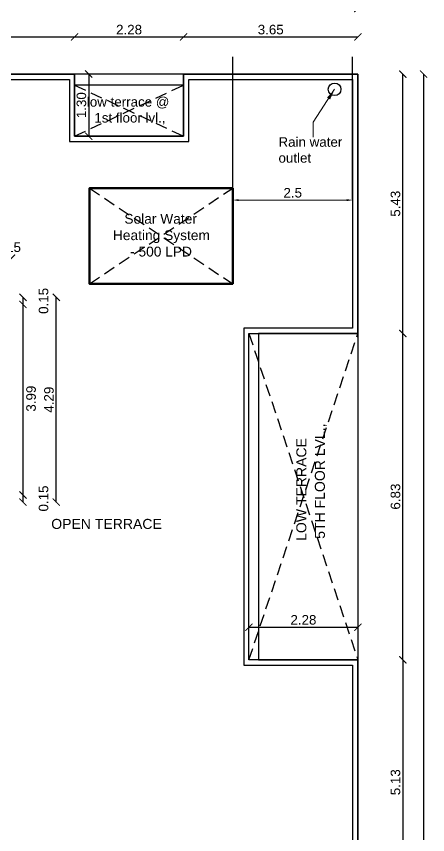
# Model space of a CAD drawing. Header units: metres. Extents: x 2130 to 3135, y 5414 to 5819.
# Drawn here: x 2952.8 to 2961.41, y 5633.35 to 5650.48 of the extents above; entities that cross this region are included whole.
import ezdxf
from ezdxf.enums import TextEntityAlignment as Align

# ---------------------------------------------------------------- set-up
doc = ezdxf.new("R2010")
doc.units = ezdxf.units.M
doc.header["$MEASUREMENT"] = 0
doc.header["$PDMODE"] = 34
doc.linetypes.add('HIDDEN', pattern=[0.375, 0.25, -0.125])
doc.layers.get('0').update_dxf_attribs({"lineweight": 18})
doc.layers.get('Defpoints').update_dxf_attribs({"lineweight": 18})
for name, color, linetype in [('BLK_1_FLR_6_ROOF_AREA', 54, 'Continuous'), ('BLK_1_TERRACESERVICE_UTILITYDISTANCE', 1, 'Continuous'), ('DIM', 8, 'Continuous'), ('SOLAR_WATER_HEATER', 1, 'Continuous'), ('WALL', 2, 'Continuous'), ('WIN', 5, 'Continuous')]:
    doc.layers.add(name, color=color, linetype=linetype)
doc.layers.add('FLOOR-TERRACE', color=7, linetype='Continuous', lineweight=50)
doc.layers.add('text', color=7, linetype='Continuous', lineweight=25)
doc.styles.add('A1', font='arial.ttf')
doc.styles.add('R1', font='arial.ttf')
doc.styles.get("Standard").update_dxf_attribs({"font": 'arial.ttf'})
doc.dimstyles.new('DIM-CMDA', dxfattribs={"dimtxt": 0.2, "dimasz": 0.15, "dimexe": 0.05, "dimexo": 0.0625, "dimgap": 0.05, "dimtad": 1, "dimzin": 1, "dimdsep": 46, "dimtxsty": 'R1', "dimblk": 'ARCHTICK', "dimcen": 0.09, "dimse1": 1, "dimse2": 1, "dimclrd": 8, "dimclre": 8, "dimadec": 0, "dimazin": 0, "dimtm": 1e-09, "dimtfac": 1, "dimtofl": 0, "dimtmove": 2, "dimatfit": 3, "dimfxl": 0, "dimtolj": 1, "dimtzin": 0, "dimlwd": -1, "dimlwe": -1, "dimarcsym": 0})
doc.dimstyles.get("Standard").update_dxf_attribs({"dimtxt": 0.2, "dimasz": 0.125, "dimexe": 3, "dimexo": 6, "dimgap": 0.05, "dimtad": 1, "dimdec": 1, "dimzin": 11, "dimdsep": 46, "dimtxsty": 'Standard', "dimcen": 2.5, "dimdle": 3, "dimclrd": 4, "dimclre": 8, "dimclrt": 1, "dimadec": 0, "dimazin": 0, "dimtfac": 0.5, "dimtdec": 1, "dimtix": 1, "dimtmove": 0, "dimatfit": 3, "dimfxl": 0, "dimlwd": 15, "dimarcsym": 0})

# ---------------------------------------------------------------- blocks, each defined once
blk = doc.blocks.new('_ArchTick')
at = {"color": 0, "linetype": 'ByBlock', "const_width": 0.15}
blk.add_lwpolyline([(-0.5, -0.5), (0.5, 0.5)], dxfattribs=at)
blk = doc.blocks.new('*D412')
at = {"layer": 'Defpoints', "color": 0}
for p in [(2954.022, 5650.045), (2950.372, 5648.55), (2954.022, 5648.617)]:
    blk.add_point(p, dxfattribs=at)
at = {"layer": 'DIM', "color": 8}
blk.add_line((2950.372, 5650.045), (2954.022, 5650.045), dxfattribs=at)
at = {"layer": 'DIM', "color": 8, "xscale": 0.15, "yscale": 0.15, "zscale": 0.15, "rotation": 180}
blk.add_blockref('_ArchTick', (2950.372, 5650.045), dxfattribs=at)
at = {"layer": 'DIM', "color": 8, "xscale": 0.15, "yscale": 0.15, "zscale": 0.15}
blk.add_blockref('_ArchTick', (2954.022, 5650.045), dxfattribs=at)
at = {"layer": 'DIM', "color": 4, "insert": (2952.197, 5650.197), "char_height": 0.2, "attachment_point": 5, "style": 'R1'}
blk.add_mtext('\\A1;3.65', dxfattribs=at)
blk = doc.blocks.new('*D413')
at = {"layer": 'Defpoints', "color": 0}
for p in [(2956.302, 5650.045), (2956.302, 5648.713), (2954.022, 5648.617)]:
    blk.add_point(p, dxfattribs=at)
at = {"layer": 'DIM', "color": 8}
blk.add_line((2954.022, 5650.045), (2956.302, 5650.045), dxfattribs=at)
at = {"layer": 'DIM', "color": 8, "xscale": 0.15, "yscale": 0.15, "zscale": 0.15, "rotation": 180}
blk.add_blockref('_ArchTick', (2954.022, 5650.045), dxfattribs=at)
at = {"layer": 'DIM', "color": 8, "xscale": 0.15, "yscale": 0.15, "zscale": 0.15}
blk.add_blockref('_ArchTick', (2956.302, 5650.045), dxfattribs=at)
at = {"layer": 'DIM', "color": 4, "insert": (2955.162, 5650.197), "char_height": 0.2, "attachment_point": 5, "style": 'R1'}
blk.add_mtext('\\A1;2.28', dxfattribs=at)
blk = doc.blocks.new('*D414')
at = {"layer": 'Defpoints', "color": 0}
for p in [(2959.952, 5650.045), (2956.302, 5648.713), (2959.952, 5648.659)]:
    blk.add_point(p, dxfattribs=at)
at = {"layer": 'DIM', "color": 8}
blk.add_line((2956.302, 5650.045), (2959.952, 5650.045), dxfattribs=at)
at = {"layer": 'DIM', "color": 8, "xscale": 0.15, "yscale": 0.15, "zscale": 0.15, "rotation": 180}
blk.add_blockref('_ArchTick', (2956.302, 5650.045), dxfattribs=at)
at = {"layer": 'DIM', "color": 8, "xscale": 0.15, "yscale": 0.15, "zscale": 0.15}
blk.add_blockref('_ArchTick', (2959.952, 5650.045), dxfattribs=at)
at = {"layer": 'DIM', "color": 4, "insert": (2958.127, 5650.197), "char_height": 0.2, "attachment_point": 5, "style": 'R1'}
blk.add_mtext('\\A1;3.65', dxfattribs=at)
blk = doc.blocks.new('*D415')
at = {"layer": 'Defpoints', "color": 0}
for p in [(2937.152, 5650.64), (2937.152, 5648.134), (2959.952, 5647.863)]:
    blk.add_point(p, dxfattribs=at)
at = {"layer": 'DIM', "color": 8}
blk.add_line((2959.952, 5650.64), (2937.152, 5650.64), dxfattribs=at)
at = {"layer": 'DIM', "color": 8, "xscale": 0.15, "yscale": 0.15, "zscale": 0.15, "rotation": 180}
blk.add_blockref('_ArchTick', (2937.152, 5650.64), dxfattribs=at)
at = {"layer": 'DIM', "color": 8, "xscale": 0.15, "yscale": 0.15, "zscale": 0.15}
blk.add_blockref('_ArchTick', (2959.952, 5650.64), dxfattribs=at)
at = {"layer": 'DIM', "color": 2, "insert": (2948.552, 5650.803), "char_height": 0.22, "attachment_point": 5, "style": 'R1'}
blk.add_mtext('\\A1;22.80', dxfattribs=at)
blk = doc.blocks.new('*D443')
at = {"layer": 'Defpoints', "color": 0}
for p in [(2959.104, 5637.012), (2959.248, 5631.887), (2960.892, 5631.887)]:
    blk.add_point(p, dxfattribs=at)
at = {"layer": 'DIM', "color": 8}
blk.add_line((2960.892, 5637.012), (2960.892, 5631.887), dxfattribs=at)
at = {"layer": 'DIM', "color": 8, "xscale": 0.15, "yscale": 0.15, "zscale": 0.15}
for p, rotation in [((2960.892, 5637.012), 90), ((2960.892, 5631.887), 270)]:
    blk.add_blockref('_ArchTick', p, dxfattribs=dict(at, rotation=rotation))
at = {"layer": 'DIM', "color": 4, "insert": (2960.739, 5634.45), "char_height": 0.2, "attachment_point": 5, "rotation": 90, "style": 'R1'}
blk.add_mtext('\\A1;5.13', dxfattribs=at)
blk = doc.blocks.new('*D446')
at = {"layer": 'Defpoints', "color": 0}
for p in [(2959.248, 5649.267), (2961.329, 5649.267), (2959.345, 5613.287)]:
    blk.add_point(p, dxfattribs=at)
at = {"layer": 'DIM', "color": 8}
blk.add_line((2961.329, 5613.287), (2961.329, 5649.267), dxfattribs=at)
at = {"layer": 'DIM', "color": 8, "xscale": 0.15, "yscale": 0.15, "zscale": 0.15}
for p, rotation in [((2961.329, 5649.267), 90), ((2961.329, 5613.287), 270)]:
    blk.add_blockref('_ArchTick', p, dxfattribs=dict(at, rotation=rotation))
at = {"layer": 'DIM', "color": 2, "insert": (2961.167, 5631.277), "char_height": 0.22, "attachment_point": 5, "rotation": 90, "style": 'R1'}
blk.add_mtext('\\A1;35.98', dxfattribs=at)
blk = doc.blocks.new('*D449')
at = {"layer": 'Defpoints', "color": 0}
for p in [(2958.987, 5643.842), (2960.892, 5643.842), (2959.104, 5637.012)]:
    blk.add_point(p, dxfattribs=at)
at = {"layer": 'DIM', "color": 8}
blk.add_line((2960.892, 5637.012), (2960.892, 5643.842), dxfattribs=at)
at = {"layer": 'DIM', "color": 8, "xscale": 0.15, "yscale": 0.15, "zscale": 0.15}
for p, rotation in [((2960.892, 5643.842), 90), ((2960.892, 5637.012), 270)]:
    blk.add_blockref('_ArchTick', p, dxfattribs=dict(at, rotation=rotation))
at = {"layer": 'DIM', "color": 4, "insert": (2960.739, 5640.427), "char_height": 0.2, "attachment_point": 5, "rotation": 90, "style": 'R1'}
blk.add_mtext('\\A1;6.83', dxfattribs=at)
blk = doc.blocks.new('*D450')
at = {"layer": 'Defpoints', "color": 0}
for p in [(2959.345, 5649.267), (2960.892, 5649.267), (2958.987, 5643.842)]:
    blk.add_point(p, dxfattribs=at)
at = {"layer": 'DIM', "color": 8}
blk.add_line((2960.892, 5643.842), (2960.892, 5649.267), dxfattribs=at)
at = {"layer": 'DIM', "color": 8, "xscale": 0.15, "yscale": 0.15, "zscale": 0.15}
for p, rotation in [((2960.892, 5649.267), 90), ((2960.892, 5643.842), 270)]:
    blk.add_blockref('_ArchTick', p, dxfattribs=dict(at, rotation=rotation))
at = {"layer": 'DIM', "color": 4, "insert": (2960.739, 5646.555), "char_height": 0.2, "attachment_point": 5, "rotation": 90, "style": 'R1'}
blk.add_mtext('\\A1;5.43', dxfattribs=at)
blk = doc.blocks.new('*D452')
at = {"layer": 'Defpoints', "color": 0}
for p in [(2954.197, 5649.267), (2954.197, 5647.967), (2954.317, 5647.967)]:
    blk.add_point(p, dxfattribs=at)
at = {"layer": 'DIM', "color": 8}
blk.add_line((2954.317, 5649.267), (2954.317, 5647.967), dxfattribs=at)
at = {"layer": 'DIM', "color": 8, "xscale": 0.15, "yscale": 0.15, "zscale": 0.15}
for p, rotation in [((2954.317, 5649.267), 90), ((2954.317, 5647.967), 270)]:
    blk.add_blockref('_ArchTick', p, dxfattribs=dict(at, rotation=rotation))
at = {"layer": 'DIM', "color": 0, "insert": (2954.165, 5648.617), "char_height": 0.2, "attachment_point": 5, "rotation": 90, "style": 'R1'}
blk.add_mtext('\\A1;1.30', dxfattribs=at)
blk = doc.blocks.new('*D731')
at = {"layer": 'Defpoints', "color": 0}
for p in [(2959.952, 5637.694), (2957.672, 5637.012), (2959.952, 5637.012)]:
    blk.add_point(p, dxfattribs=at)
at = {"layer": 'DIM', "color": 8}
blk.add_line((2957.672, 5637.694), (2959.952, 5637.694), dxfattribs=at)
at = {"layer": 'DIM', "color": 8, "xscale": 0.15, "yscale": 0.15, "zscale": 0.15, "rotation": 180}
blk.add_blockref('_ArchTick', (2957.672, 5637.694), dxfattribs=at)
at = {"layer": 'DIM', "color": 8, "xscale": 0.15, "yscale": 0.15, "zscale": 0.15}
blk.add_blockref('_ArchTick', (2959.952, 5637.694), dxfattribs=at)
at = {"layer": 'DIM', "color": 0, "insert": (2958.812, 5637.847), "char_height": 0.2, "attachment_point": 5, "style": 'R1'}
blk.add_mtext('\\A1;2.28', dxfattribs=at)
blk = doc.blocks.new('*D482')
at = {"layer": 'Defpoints', "color": 0}
for p in [(2952.702, 5645.417), (2952.702, 5644.339), (2952.552, 5643.684)]:
    blk.add_point(p, dxfattribs=at)
at = {"layer": 'DIM', "color": 8}
blk.add_line((2952.552, 5645.417), (2952.702, 5645.417), dxfattribs=at)
at = {"layer": 'DIM', "color": 8, "xscale": 0.15, "yscale": 0.15, "zscale": 0.15, "rotation": 180}
blk.add_blockref('_ArchTick', (2952.552, 5645.417), dxfattribs=at)
at = {"layer": 'DIM', "color": 8, "xscale": 0.15, "yscale": 0.15, "zscale": 0.15}
blk.add_blockref('_ArchTick', (2952.702, 5645.417), dxfattribs=at)
at = {"layer": 'DIM', "color": 0, "insert": (2952.627, 5645.644), "char_height": 0.2, "attachment_point": 5, "style": 'R1'}
blk.add_mtext('\\A1;0.15', dxfattribs=at)
blk = doc.blocks.new('*D896')
at = {"layer": 'Defpoints', "color": 0}
for p in [(2951.202, 5644.597), (2951.202, 5644.447), (2952.941, 5644.447)]:
    blk.add_point(p, dxfattribs=at)
at = {"layer": 'DIM', "color": 8}
blk.add_line((2952.941, 5644.597), (2952.941, 5644.447), dxfattribs=at)
at = {"layer": 'DIM', "color": 8, "xscale": 0.15, "yscale": 0.15, "zscale": 0.15}
for p, rotation in [((2952.941, 5644.597), 90), ((2952.941, 5644.447), 270)]:
    blk.add_blockref('_ArchTick', p, dxfattribs=dict(at, rotation=rotation))
at = {"layer": 'DIM', "color": 0, "insert": (2953.372, 5644.522), "char_height": 0.2, "attachment_point": 5, "rotation": 90, "style": 'R1'}
blk.add_mtext('\\A1;0.15', dxfattribs=at)
blk = doc.blocks.new('*D897')
at = {"layer": 'Defpoints', "color": 0}
for p in [(2951.202, 5644.447), (2951.972, 5640.462), (2952.941, 5640.462)]:
    blk.add_point(p, dxfattribs=at)
at = {"layer": 'DIM', "color": 8}
blk.add_line((2952.941, 5644.447), (2952.941, 5640.462), dxfattribs=at)
at = {"layer": 'DIM', "color": 8, "xscale": 0.15, "yscale": 0.15, "zscale": 0.15}
for p, rotation in [((2952.941, 5644.447), 90), ((2952.941, 5640.462), 270)]:
    blk.add_blockref('_ArchTick', p, dxfattribs=dict(at, rotation=rotation))
at = {"layer": 'DIM', "color": 0, "insert": (2953.111, 5642.476), "char_height": 0.2, "attachment_point": 5, "rotation": 90, "style": 'R1'}
blk.add_mtext('\\A1;3.99', dxfattribs=at)
blk = doc.blocks.new('*D898')
at = {"layer": 'Defpoints', "color": 0}
for p in [(2951.972, 5640.462), (2951.972, 5640.312), (2952.941, 5640.312)]:
    blk.add_point(p, dxfattribs=at)
at = {"layer": 'DIM', "color": 8}
blk.add_line((2952.941, 5640.462), (2952.941, 5640.312), dxfattribs=at)
at = {"layer": 'DIM', "color": 8, "xscale": 0.15, "yscale": 0.15, "zscale": 0.15}
for p, rotation in [((2952.941, 5640.462), 90), ((2952.941, 5640.312), 270)]:
    blk.add_blockref('_ArchTick', p, dxfattribs=dict(at, rotation=rotation))
at = {"layer": 'DIM', "color": 0, "insert": (2953.372, 5640.387), "char_height": 0.2, "attachment_point": 5, "rotation": 90, "style": 'R1'}
blk.add_mtext('\\A1;0.15', dxfattribs=at)
blk = doc.blocks.new('*D899')
at = {"layer": 'Defpoints', "color": 0}
for p in [(2951.369, 5644.597), (2953.638, 5644.597), (2951.852, 5640.312)]:
    blk.add_point(p, dxfattribs=at)
at = {"layer": 'DIM', "color": 8}
blk.add_line((2953.638, 5640.312), (2953.638, 5644.597), dxfattribs=at)
at = {"layer": 'DIM', "color": 8, "xscale": 0.15, "yscale": 0.15, "zscale": 0.15}
for p, rotation in [((2953.638, 5644.597), 90), ((2953.638, 5640.312), 270)]:
    blk.add_blockref('_ArchTick', p, dxfattribs=dict(at, rotation=rotation))
at = {"layer": 'DIM', "color": 0, "insert": (2953.486, 5642.455), "char_height": 0.2, "attachment_point": 5, "rotation": 90, "style": 'R1'}
blk.add_mtext('\\A1;4.29', dxfattribs=at)
blk = doc.blocks.new('*D920')
at = {"layer": 'BLK_1_TERRACESERVICE_UTILITYDISTANCE', "color": 8, "lineweight": -2}
for p, q in [((2957.333, 5646.631), (2957.333, 5649.631)), ((2959.842, 5646.631), (2959.842, 5649.631))]:
    blk.add_line(p, q, dxfattribs=at)
at = {"layer": 'BLK_1_TERRACESERVICE_UTILITYDISTANCE', "color": 4, "lineweight": 15}
blk.add_line((2957.458, 5646.631), (2959.717, 5646.631), dxfattribs=at)
at = {"layer": 'BLK_1_TERRACESERVICE_UTILITYDISTANCE', "color": 4}
for points in [[(2957.458, 5646.651), (2957.458, 5646.61), (2957.333, 5646.631)], [(2959.717, 5646.651), (2959.717, 5646.61), (2959.842, 5646.631)]]:
    blk.add_solid(points, dxfattribs=at)
at = {"layer": 'Defpoints', "color": 0}
for p in [(2957.333, 5646.586), (2959.842, 5646.631), (2959.842, 5646.586)]:
    blk.add_point(p, dxfattribs=at)
at = {"layer": 'BLK_1_TERRACESERVICE_UTILITYDISTANCE', "color": 1, "insert": (2958.588, 5646.783), "char_height": 0.2, "attachment_point": 5}
blk.add_mtext('2.5', dxfattribs=at)

msp = doc.modelspace()

# ---------------------------------------------------------------- linework, layer by layer
at = {"layer": 'BLK_1_FLR_6_ROOF_AREA'}
msp.add_lwpolyline([(2937.152, 5631.887), (2937.152, 5637.012), (2939.432, 5637.012), (2939.432, 5639.074), (2939.432, 5640.542), (2943.082, 5640.542), (2946.502, 5640.542), (2946.502, 5644.597), (2950.372, 5644.597), (2950.372, 5649.267), (2954.022, 5649.267), (2954.022, 5647.967), (2956.302, 5647.967), (2956.302, 5649.267), (2959.952, 5649.267), (2959.952, 5643.842), (2957.872, 5643.842), (2957.872, 5637.012), (2959.952, 5637.012), (2959.952, 5631.887)], dxfattribs=at)
at = {"layer": 'FLOOR-TERRACE', "color": 95}
msp.add_lwpolyline([(2957.333, 5646.88), (2954.333, 5646.88), (2954.333, 5644.88), (2957.333, 5644.88)], close=True, dxfattribs=at)
at = {"layer": 'SOLAR_WATER_HEATER', "color": 1}
msp.add_lwpolyline([(2954.333, 5644.88), (2957.333, 5644.88), (2957.333, 5646.88), (2954.333, 5646.88)], close=True, dxfattribs=at)
at = {"layer": 'WALL', "color": 8}
for p, q in [((2956.302, 5649.267), (2954.022, 5649.267)), ((2956.302, 5649.037), (2954.022, 5649.037))]:
    msp.add_line(p, q, dxfattribs=at)
at = {"layer": 'WALL', "color": 8, "linetype": 'HIDDEN'}
for p, q in [((2954.022, 5647.967), (2956.302, 5649.037)), ((2954.022, 5649.037), (2956.302, 5647.967)), ((2957.672, 5637.012), (2959.952, 5643.842)), ((2957.672, 5643.842), (2959.952, 5637.012))]:
    msp.add_line(p, q, dxfattribs=at)
at = {"layer": 'WALL', "color": 5}
msp.add_line((2959.952, 5643.842), (2959.952, 5637.012), dxfattribs=at)
at = {"layer": 'WALL', "color": 1}
for points in [[(2959.952, 5631.887), (2959.952, 5637.012), (2957.672, 5637.012), (2957.672, 5643.842), (2959.952, 5643.842), (2959.952, 5649.267), (2956.302, 5649.267), (2956.302, 5647.967), (2954.022, 5647.967), (2954.022, 5649.267), (2950.372, 5649.267), (2950.372, 5644.597)], [(2950.482, 5644.597), (2950.482, 5649.157), (2953.912, 5649.157), (2953.912, 5647.857), (2956.412, 5647.857), (2956.412, 5649.157), (2959.842, 5649.157), (2959.842, 5643.952), (2957.562, 5643.952), (2957.562, 5636.902), (2959.842, 5636.902), (2959.842, 5631.997)]]:
    msp.add_lwpolyline(points, dxfattribs=at)
at = {"layer": 'WIN', "color": 8, "linetype": 'HIDDEN'}
for p, q in [((2954.333, 5644.88), (2957.333, 5646.88)), ((2954.333, 5646.88), (2957.333, 5644.88))]:
    msp.add_line(p, q, dxfattribs=at)
at = {"layer": 'WIN', "color": 4}
msp.add_lwpolyline([(2954.333, 5646.88), (2957.333, 5646.88), (2957.333, 5644.88), (2954.333, 5644.88)], close=True, dxfattribs=at)
at = {"layer": 'WIN', "color": 5}
msp.add_circle((2959.464, 5648.949), 0.131, dxfattribs=at)

# ---------------------------------------------------------------- texts
at = {"layer": 'text', "style": 'A1'}
msp.add_text('5TH FLOOR LVL.,', height=0.21, rotation=90, dxfattribs=at).set_placement((2959.156, 5640.75), align=Align.MIDDLE_CENTER)
msp.add_text('LOW TERRACE', height=0.21, rotation=90, dxfattribs=at).set_placement((2958.873, 5639.5))
msp.add_text('OPEN TERRACE', height=0.21, dxfattribs=at).set_placement((2953.533, 5639.75))
for s, insert, char_height, width, attachment_point in [('low terrace @  1st floor lvl.,', (2955.181, 5648.787), 0.2, 2.21841, 2), ('Rain water outlet', (2958.29, 5647.947), 0.2, 1.40252, 1), ('{\\W3.776067; }Solar Water \\P{\\W0.777825; }Heating System \\P{\\W5.270795; }- 500 LPD', (2954.762, 5646.343), 0.20591, 2.11319, 1)]:
    msp.add_mtext(s, dxfattribs=dict(at, insert=insert, char_height=char_height, width=width, attachment_point=attachment_point))

# ---------------------------------------------------------------- dimensions: what is measured, and where the dimension line sits
at = {"layer": 'BLK_1_TERRACESERVICE_UTILITYDISTANCE', "color": 1}
dim = msp.add_linear_dim(base=(2959.842, 5646.631), p1=(2957.333, 5646.586), p2=(2959.842, 5646.586), dimstyle='Standard', dxfattribs=at)
dim.commit()
dim.dimension.update_dxf_attribs({"geometry": '*D920', "text_midpoint": (2958.588, 5646.783)})
at = {"layer": 'DIM', "color": 7}
for base, p1, p2, override, picture, middle in [((2937.152, 5650.64), (2959.952, 5647.863), (2937.152, 5648.134), {"dimtxt": 0.22, "dimpost": '\\X', "dimclrt": 2}, '*D415', (2948.552, 5650.803)), ((2954.022, 5650.045), (2950.372, 5648.55), (2954.022, 5648.617), {"dimpost": '\\X', "dimclrt": 4}, '*D412', (2952.197, 5650.197)), ((2956.302, 5650.045), (2954.022, 5648.617), (2956.302, 5648.713), {"dimpost": '\\X', "dimclrt": 4}, '*D413', (2955.162, 5650.197)), ((2959.952, 5650.045), (2956.302, 5648.713), (2959.952, 5648.659), {"dimpost": '\\X', "dimclrt": 4}, '*D414', (2958.127, 5650.197)), ((2952.702, 5645.417), (2952.552, 5643.684), (2952.702, 5644.339), {"dimpost": '\\X'}, '*D482', (2952.627, 5645.644)), ((2959.952, 5637.694), (2957.672, 5637.012), (2959.952, 5637.012), {"dimpost": '\\X'}, '*D731', (2958.812, 5637.847))]:
    dim = msp.add_linear_dim(base=base, p1=p1, p2=p2, dimstyle='DIM-CMDA', override=override, dxfattribs=at)
    dim.commit()
    dim.dimension.update_dxf_attribs({"geometry": picture, "text_midpoint": middle})
for base, p1, p2, override, picture, middle in [((2954.317, 5647.967), (2954.197, 5649.267), (2954.197, 5647.967), {"dimpost": '\\X'}, '*D452', (2954.165, 5648.617)), ((2960.891588978, 5649.267470721), (2958.987022136, 5643.842470721), (2959.344522136, 5649.267470721), {"dimpost": '\\X', "dimclrt": 4}, '*D450', (2960.739406167, 5646.554970721)), ((2961.329, 5649.267), (2959.345, 5613.287), (2959.248, 5649.267), {"dimtxt": 0.22, "dimpost": '\\X', "dimclrt": 2}, '*D446', (2961.167, 5631.277)), ((2952.941, 5644.447), (2951.202, 5644.597), (2951.202, 5644.447), {"dimpost": '\\X'}, '*D896', (2953.372, 5644.522)), ((2953.637730497, 5644.597470721), (2951.851679934, 5640.312470721), (2951.368904398, 5644.597470721), {"dimpost": '\\X'}, '*D899', (2953.485615899, 5642.454970721)), ((2960.892, 5643.842), (2959.104, 5637.012), (2958.987, 5643.842), {"dimpost": '\\X', "dimclrt": 4}, '*D449', (2960.739, 5640.427)), ((2952.941, 5640.312), (2951.972, 5640.462), (2951.972, 5640.312), {"dimpost": '\\X'}, '*D898', (2953.372, 5640.387)), ((2960.891588978, 5631.887470721), (2959.104012858, 5637.012470721), (2959.248410004, 5631.887470721), {"dimpost": '\\X', "dimclrt": 4}, '*D443', (2960.739406167, 5634.449970721))]:
    dim = msp.add_linear_dim(base=base, p1=p1, p2=p2, angle=90, dimstyle='DIM-CMDA', override=override, dxfattribs=at)
    dim.commit()
    dim.dimension.update_dxf_attribs({"geometry": picture, "text_midpoint": middle})
dim = msp.add_linear_dim(base=(2952.94110574, 5640.462470721), p1=(2951.202022136, 5644.447470721), p2=(2951.971686742, 5640.462470721), angle=90, dimstyle='DIM-CMDA', override={"dimpost": '\\X'}, dxfattribs=at)
dim.commit()
dim.dimension.update_dxf_attribs({"geometry": '*D897', "text_midpoint": (2953.111015861, 5642.475955152), "dimtype": 160})

# ---------------------------------------------------------------- leaders
msp.add_leader([(2959.464, 5648.949), (2959.016, 5648.263), (2959.016, 5647.949)], dimstyle='DIM-CMDA', override={"dimasz": 0.23, "dimtad": 0})

doc.saveas('drawing.dxf')
